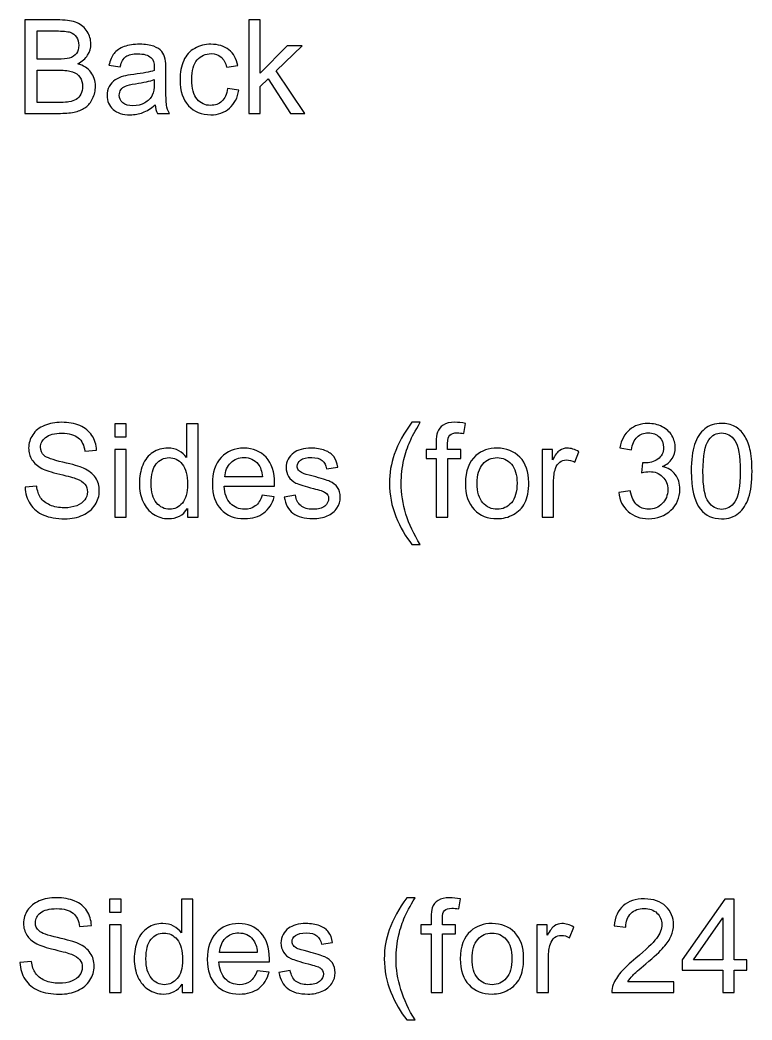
# Model space of a CAD drawing. Header units: millimetres. Extents: x 198 to 2433, y -984 to 145.
# Drawn here: x 575.8 to 718.4, y -301.2 to -106.4 of the extents above; entities that cross this region are included whole.
import ezdxf

# ---------------------------------------------------------------- set-up
doc = ezdxf.new("R2010")
doc.units = ezdxf.units.MM
doc.header["$MEASUREMENT"] = 0
doc.layers.add('Layer 1', color=7, linetype='Continuous')

msp = doc.modelspace()

# ---------------------------------------------------------------- linework, layer by layer
at = {"layer": 'Layer 1', "color": 250}
for points, knots in [([(576.7882, -124.5393), (576.7882, -124.5393), (576.7882, -106.3529), (576.7882, -106.3529), (576.7882, -106.3529), (583.6123, -106.3529), (583.6123, -106.3529), (585.0009, -106.3529), (586.1142, -106.5349), (586.9567, -106.9032), (587.7949, -107.2715), (588.451, -107.8388), (588.9252, -108.605), (589.4035, -109.367), (589.6406, -110.1671), (589.6406, -111.0053), (589.6406, -111.78), (589.4289, -112.5124), (589.0098, -113.1982), (588.5907, -113.884), (587.9557, -114.4386), (587.1048, -114.8619), (588.2055, -115.1836), (589.0522, -115.734), (589.6406, -116.5129), (590.2333, -117.2876), (590.5296, -118.2062), (590.5296, -119.2646), (590.5296, -120.1197), (590.3476, -120.9113), (589.9877, -121.6437), (589.6279, -122.3761), (589.1834, -122.9391), (588.6542, -123.337), (588.1251, -123.7307), (587.4604, -124.0313), (586.6646, -124.2345), (585.8645, -124.4377), (584.8866, -124.5393), (583.7266, -124.5393), (583.7266, -124.5393), (576.7882, -124.5393), (576.7882, -124.5393)], [0, 0, 0, 0, 0.07142857, 0.07142857, 0.07142857, 0.14285714, 0.14285714, 0.14285714, 0.21428571, 0.21428571, 0.21428571, 0.28571429, 0.28571429, 0.28571429, 0.35714286, 0.35714286, 0.35714286, 0.42857143, 0.42857143, 0.42857143, 0.5, 0.5, 0.5, 0.57142857, 0.57142857, 0.57142857, 0.64285714, 0.64285714, 0.64285714, 0.71428571, 0.71428571, 0.71428571, 0.78571429, 0.78571429, 0.78571429, 0.85714286, 0.85714286, 0.85714286, 0.92857143, 0.92857143, 0.92857143, 1, 1, 1, 1]), ([(620.3873, -124.5393), (620.3873, -124.5393), (620.3873, -106.3529), (620.3873, -106.3529), (620.3873, -106.3529), (622.6225, -106.3529), (622.6225, -106.3529), (622.6225, -106.3529), (622.6225, -116.7119), (622.6225, -116.7119), (622.6225, -116.7119), (627.9057, -111.3567), (627.9057, -111.3567), (627.9057, -111.3567), (630.7928, -111.3567), (630.7928, -111.3567), (630.7928, -111.3567), (625.7636, -116.2547), (625.7636, -116.2547), (625.7636, -116.2547), (631.3008, -124.5393), (631.3008, -124.5393), (631.3008, -124.5393), (628.5491, -124.5393), (628.5491, -124.5393), (628.5491, -124.5393), (624.1719, -117.8041), (624.1719, -117.8041), (624.1719, -117.8041), (622.6225, -119.3111), (622.6225, -119.3111), (622.6225, -119.3111), (622.6225, -124.5393), (622.6225, -124.5393), (622.6225, -124.5393), (620.3873, -124.5393), (620.3873, -124.5393)], [0, 0, 0, 0, 0.08333333, 0.08333333, 0.08333333, 0.16666667, 0.16666667, 0.16666667, 0.25, 0.25, 0.25, 0.33333333, 0.33333333, 0.33333333, 0.41666667, 0.41666667, 0.41666667, 0.5, 0.5, 0.5, 0.58333333, 0.58333333, 0.58333333, 0.66666667, 0.66666667, 0.66666667, 0.75, 0.75, 0.75, 0.83333333, 0.83333333, 0.83333333, 0.91666667, 0.91666667, 0.91666667, 1, 1, 1, 1]), ([(579.2012, -113.9983), (579.2012, -113.9983), (583.134, -113.9983), (583.134, -113.9983), (584.2008, -113.9983), (584.967, -113.9263), (585.4284, -113.7866), (586.0423, -113.6046), (586.5037, -113.2998), (586.8127, -112.8765), (587.1218, -112.4531), (587.2784, -111.924), (587.2784, -111.2847), (587.2784, -110.6794), (587.1345, -110.146), (586.8424, -109.6888), (586.5545, -109.2273), (586.1396, -108.9098), (585.602, -108.7405), (585.0644, -108.5712), (584.1415, -108.4865), (582.8376, -108.4865), (582.8376, -108.4865), (579.2012, -108.4865), (579.2012, -108.4865), (579.2012, -108.4865), (579.2012, -113.9983), (579.2012, -113.9983)], [0, 0, 0, 0, 0.11111111, 0.11111111, 0.11111111, 0.22222222, 0.22222222, 0.22222222, 0.33333333, 0.33333333, 0.33333333, 0.44444444, 0.44444444, 0.44444444, 0.55555556, 0.55555556, 0.55555556, 0.66666667, 0.66666667, 0.66666667, 0.77777778, 0.77777778, 0.77777778, 0.88888889, 0.88888889, 0.88888889, 1, 1, 1, 1]), ([(602.1628, -122.8883), (601.3331, -123.5953), (600.533, -124.0906), (599.7667, -124.3827), (599.0005, -124.6748), (598.1792, -124.8187), (597.2987, -124.8187), (595.8509, -124.8187), (594.7375, -124.4673), (593.9586, -123.7604), (593.1797, -123.0576), (592.7902, -122.1559), (592.7902, -121.0595), (592.7902, -120.416), (592.9384, -119.8276), (593.2305, -119.2942), (593.5268, -118.7608), (593.912, -118.3375), (594.3862, -118.0157), (594.8645, -117.694), (595.3979, -117.4485), (595.9948, -117.2834), (596.4351, -117.1691), (597.0997, -117.059), (597.9845, -116.9489), (599.7879, -116.7373), (601.1214, -116.479), (601.9723, -116.1827), (601.9808, -115.8779), (601.985, -115.6832), (601.985, -115.6027), (601.985, -114.6968), (601.7733, -114.0576), (601.35, -113.685), (600.7785, -113.1813), (599.9276, -112.9315), (598.8015, -112.9315), (597.7474, -112.9315), (596.9685, -113.1178), (596.469, -113.4861), (595.9652, -113.8544), (595.5969, -114.5063), (595.3556, -115.4461), (595.3556, -115.4461), (593.1712, -115.1413), (593.1712, -115.1413), (593.3702, -114.2057), (593.6961, -113.448), (594.1533, -112.8722), (594.6105, -112.2965), (595.2709, -111.8562), (596.1345, -111.543), (596.9939, -111.2339), (597.9972, -111.0773), (599.1317, -111.0773), (600.2578, -111.0773), (601.1764, -111.2085), (601.8834, -111.4752), (602.5861, -111.7419), (603.1068, -112.0721), (603.437, -112.4743), (603.7672, -112.8765), (604.0001, -113.3845), (604.1355, -113.9983), (604.2075, -114.3793), (604.2456, -115.0651), (604.2456, -116.0515), (604.2456, -116.0515), (604.2456, -119.0148), (604.2456, -119.0148), (604.2456, -121.0849), (604.2922, -122.393), (604.3853, -122.9476), (604.4742, -123.5021), (604.6605, -124.0313), (604.9314, -124.5393), (604.9314, -124.5393), (602.5946, -124.5393), (602.5946, -124.5393), (602.3702, -124.0694), (602.2263, -123.5191), (602.1628, -122.8883)], [0, 0, 0, 0, 0.03703704, 0.03703704, 0.03703704, 0.07407407, 0.07407407, 0.07407407, 0.11111111, 0.11111111, 0.11111111, 0.14814815, 0.14814815, 0.14814815, 0.18518519, 0.18518519, 0.18518519, 0.22222222, 0.22222222, 0.22222222, 0.25925926, 0.25925926, 0.25925926, 0.2962963, 0.2962963, 0.2962963, 0.33333333, 0.33333333, 0.33333333, 0.37037037, 0.37037037, 0.37037037, 0.40740741, 0.40740741, 0.40740741, 0.44444444, 0.44444444, 0.44444444, 0.48148148, 0.48148148, 0.48148148, 0.51851852, 0.51851852, 0.51851852, 0.55555556, 0.55555556, 0.55555556, 0.59259259, 0.59259259, 0.59259259, 0.62962963, 0.62962963, 0.62962963, 0.66666667, 0.66666667, 0.66666667, 0.7037037, 0.7037037, 0.7037037, 0.74074074, 0.74074074, 0.74074074, 0.77777778, 0.77777778, 0.77777778, 0.81481481, 0.81481481, 0.81481481, 0.85185185, 0.85185185, 0.85185185, 0.88888889, 0.88888889, 0.88888889, 0.92592593, 0.92592593, 0.92592593, 0.96296296, 0.96296296, 0.96296296, 1, 1, 1, 1]), ([(616.2894, -119.7133), (616.2894, -119.7133), (618.4738, -120.0181), (618.4738, -120.0181), (618.2325, -121.5209), (617.6229, -122.6936), (616.6365, -123.5445), (615.6502, -124.3954), (614.4352, -124.8187), (613.0001, -124.8187), (611.2009, -124.8187), (609.7531, -124.2303), (608.6609, -123.0534), (607.5645, -121.8765), (607.0184, -120.1917), (607.0184, -117.9988), (607.0184, -116.5764), (607.2555, -115.336), (607.7254, -114.2692), (608.1953, -113.2067), (608.9107, -112.4066), (609.8759, -111.8774), (610.8369, -111.344), (611.8825, -111.0773), (613.017, -111.0773), (614.4437, -111.0773), (615.6163, -111.4371), (616.5222, -112.161), (617.4324, -112.8849), (618.0166, -113.9136), (618.2706, -115.2429), (618.2706, -115.2429), (616.1116, -115.5731), (616.1116, -115.5731), (615.9042, -114.6883), (615.5401, -114.0237), (615.0109, -113.575), (614.486, -113.1305), (613.851, -112.9061), (613.1059, -112.9061), (611.9799, -112.9061), (611.0655, -113.3083), (610.3585, -114.1126), (609.6558, -114.9212), (609.3044, -116.1912), (609.3044, -117.9353), (609.3044, -119.7048), (609.6431, -120.9875), (610.3204, -121.7876), (611.002, -122.5877), (611.8867, -122.9899), (612.9747, -122.9899), (613.8552, -122.9899), (614.5876, -122.7232), (615.1718, -122.1856), (615.7602, -121.6522), (616.1328, -120.8267), (616.2894, -119.7133)], [0, 0, 0, 0, 0.05263158, 0.05263158, 0.05263158, 0.10526316, 0.10526316, 0.10526316, 0.15789474, 0.15789474, 0.15789474, 0.21052632, 0.21052632, 0.21052632, 0.26315789, 0.26315789, 0.26315789, 0.31578947, 0.31578947, 0.31578947, 0.36842105, 0.36842105, 0.36842105, 0.42105263, 0.42105263, 0.42105263, 0.47368421, 0.47368421, 0.47368421, 0.52631579, 0.52631579, 0.52631579, 0.57894737, 0.57894737, 0.57894737, 0.63157895, 0.63157895, 0.63157895, 0.68421053, 0.68421053, 0.68421053, 0.73684211, 0.73684211, 0.73684211, 0.78947368, 0.78947368, 0.78947368, 0.84210526, 0.84210526, 0.84210526, 0.89473684, 0.89473684, 0.89473684, 0.94736842, 0.94736842, 0.94736842, 1, 1, 1, 1]), ([(579.2012, -122.4057), (579.2012, -122.4057), (583.7309, -122.4057), (583.7309, -122.4057), (584.5098, -122.4057), (585.0559, -122.3761), (585.3734, -122.3168), (585.9237, -122.2194), (586.3894, -122.0543), (586.7619, -121.8215), (587.1345, -121.5887), (587.4393, -121.25), (587.6806, -120.8055), (587.9219, -120.361), (588.0404, -119.8488), (588.0404, -119.2688), (588.0404, -118.5872), (587.8668, -117.9988), (587.5155, -117.495), (587.1683, -116.9913), (586.6857, -116.6399), (586.0677, -116.4367), (585.4538, -116.2335), (584.5648, -116.1319), (583.4091, -116.1319), (583.4091, -116.1319), (579.2012, -116.1319), (579.2012, -116.1319), (579.2012, -116.1319), (579.2012, -122.4057), (579.2012, -122.4057)], [0, 0, 0, 0, 0.1, 0.1, 0.1, 0.2, 0.2, 0.2, 0.3, 0.3, 0.3, 0.4, 0.4, 0.4, 0.5, 0.5, 0.5, 0.6, 0.6, 0.6, 0.7, 0.7, 0.7, 0.8, 0.8, 0.8, 0.9, 0.9, 0.9, 1, 1, 1, 1]), ([(601.985, -117.9353), (601.1722, -118.2655), (599.953, -118.5449), (598.3274, -118.7735), (597.4045, -118.9047), (596.7526, -119.0529), (596.3716, -119.218), (595.9906, -119.3831), (595.6985, -119.6244), (595.4911, -119.9377), (595.2836, -120.2552), (595.1778, -120.6065), (595.1778, -120.996), (595.1778, -121.5844), (595.4022, -122.0797), (595.8551, -122.4734), (596.3081, -122.8671), (596.9685, -123.0661), (597.8363, -123.0661), (598.6957, -123.0661), (599.4619, -122.8798), (600.135, -122.5031), (600.8039, -122.1305), (601.2992, -121.6183), (601.6125, -120.9706), (601.8538, -120.4668), (601.9723, -119.726), (601.9723, -118.7481), (601.9723, -118.7481), (601.985, -117.9353), (601.985, -117.9353)], [0, 0, 0, 0, 0.1, 0.1, 0.1, 0.2, 0.2, 0.2, 0.3, 0.3, 0.3, 0.4, 0.4, 0.4, 0.5, 0.5, 0.5, 0.6, 0.6, 0.6, 0.7, 0.7, 0.7, 0.8, 0.8, 0.8, 0.9, 0.9, 0.9, 1, 1, 1, 1]), ([(576.8345, -197.3811), (576.8345, -197.3811), (579.0951, -197.1779), (579.0951, -197.1779), (579.2009, -198.0923), (579.4507, -198.8416), (579.8444, -199.43), (580.2381, -200.0142), (580.8477, -200.4884), (581.6732, -200.8524), (582.4987, -201.2123), (583.43, -201.3943), (584.463, -201.3943), (585.3816, -201.3943), (586.1902, -201.2588), (586.8929, -200.9837), (587.5956, -200.7085), (588.1163, -200.3317), (588.4592, -199.8534), (588.8021, -199.375), (588.9757, -198.8543), (588.9757, -198.2955), (588.9757, -197.7282), (588.8106, -197.2329), (588.4804, -196.8054), (588.1502, -196.382), (587.6041, -196.0264), (586.8421, -195.7343), (586.3553, -195.5481), (585.2758, -195.2517), (583.6036, -194.8496), (581.9314, -194.4474), (580.763, -194.0706), (580.0942, -193.715), (579.2263, -193.2578), (578.5829, -192.6906), (578.1595, -192.0175), (577.732, -191.3444), (577.5203, -190.5866), (577.5203, -189.7526), (577.5203, -188.8298), (577.7828, -187.9704), (578.3035, -187.1745), (578.8242, -186.3744), (579.5819, -185.7691), (580.5852, -185.3542), (581.5843, -184.9393), (582.6977, -184.7319), (583.9211, -184.7319), (585.2673, -184.7319), (586.4569, -184.9478), (587.4856, -185.3838), (588.5143, -185.8156), (589.3059, -186.4549), (589.8605, -187.3015), (590.415, -188.144), (590.7114, -189.1007), (590.7537, -190.1675), (590.7537, -190.1675), (588.4423, -190.3453), (588.4423, -190.3453), (588.3195, -189.1981), (587.9004, -188.3302), (587.185, -187.746), (586.4696, -187.1576), (585.4112, -186.8655), (584.0142, -186.8655), (582.558, -186.8655), (581.4954, -187.1322), (580.8308, -187.6656), (580.1661, -188.199), (579.8317, -188.8425), (579.8317, -189.596), (579.8317, -190.2479), (580.0688, -190.7856), (580.5387, -191.2089), (581.0043, -191.628), (582.2108, -192.064), (584.1666, -192.5043), (586.1224, -192.9488), (587.4644, -193.334), (588.1925, -193.6642), (589.2466, -194.1511), (590.0298, -194.7649), (590.5336, -195.5142), (591.0373, -196.2593), (591.2871, -197.1186), (591.2871, -198.0923), (591.2871, -199.0617), (591.0119, -199.9677), (590.4574, -200.8228), (589.9028, -201.6779), (589.1112, -202.3426), (588.074, -202.8167), (587.0368, -203.2908), (585.8727, -203.5279), (584.573, -203.5279), (582.9305, -203.5279), (581.5547, -203.2866), (580.4455, -202.8082), (579.3322, -202.3299), (578.4643, -201.6102), (577.8336, -200.645), (577.1986, -199.684), (576.8684, -198.5961), (576.8345, -197.3811)], [0, 0, 0, 0, 0.02857143, 0.02857143, 0.02857143, 0.05714286, 0.05714286, 0.05714286, 0.08571429, 0.08571429, 0.08571429, 0.11428571, 0.11428571, 0.11428571, 0.14285714, 0.14285714, 0.14285714, 0.17142857, 0.17142857, 0.17142857, 0.2, 0.2, 0.2, 0.22857143, 0.22857143, 0.22857143, 0.25714286, 0.25714286, 0.25714286, 0.28571429, 0.28571429, 0.28571429, 0.31428571, 0.31428571, 0.31428571, 0.34285714, 0.34285714, 0.34285714, 0.37142857, 0.37142857, 0.37142857, 0.4, 0.4, 0.4, 0.42857143, 0.42857143, 0.42857143, 0.45714286, 0.45714286, 0.45714286, 0.48571429, 0.48571429, 0.48571429, 0.51428571, 0.51428571, 0.51428571, 0.54285714, 0.54285714, 0.54285714, 0.57142857, 0.57142857, 0.57142857, 0.6, 0.6, 0.6, 0.62857143, 0.62857143, 0.62857143, 0.65714286, 0.65714286, 0.65714286, 0.68571429, 0.68571429, 0.68571429, 0.71428571, 0.71428571, 0.71428571, 0.74285714, 0.74285714, 0.74285714, 0.77142857, 0.77142857, 0.77142857, 0.8, 0.8, 0.8, 0.82857143, 0.82857143, 0.82857143, 0.85714286, 0.85714286, 0.85714286, 0.88571429, 0.88571429, 0.88571429, 0.91428571, 0.91428571, 0.91428571, 0.94285714, 0.94285714, 0.94285714, 0.97142857, 0.97142857, 0.97142857, 1, 1, 1, 1]), ([(594.2843, -187.5767), (594.2843, -187.5767), (594.2843, -185.0367), (594.2843, -185.0367), (594.2843, -185.0367), (596.5195, -185.0367), (596.5195, -185.0367), (596.5195, -185.0367), (596.5195, -187.5767), (596.5195, -187.5767), (596.5195, -187.5767), (594.2843, -187.5767), (594.2843, -187.5767)], [0, 0, 0, 0, 0.25, 0.25, 0.25, 0.5, 0.5, 0.5, 0.75, 0.75, 0.75, 1, 1, 1, 1]), ([(608.4363, -203.2231), (608.4363, -203.2231), (608.4363, -201.5509), (608.4363, -201.5509), (607.6023, -202.8506), (606.3747, -203.5025), (604.7533, -203.5025), (603.7034, -203.5025), (602.7382, -203.2146), (601.8619, -202.6347), (600.9814, -202.0589), (600.2998, -201.2504), (599.813, -200.2174), (599.3304, -199.1803), (599.0891, -197.9907), (599.0891, -196.6445), (599.0891, -195.3322), (599.3092, -194.1426), (599.7453, -193.0716), (600.1855, -192.0048), (600.8417, -191.1835), (601.718, -190.6162), (602.5901, -190.0447), (603.5722, -189.7611), (604.6517, -189.7611), (605.4476, -189.7611), (606.1545, -189.9304), (606.7726, -190.2649), (607.3907, -190.5993), (607.8944, -191.0396), (608.2839, -191.5772), (608.2839, -191.5772), (608.2839, -185.0367), (608.2839, -185.0367), (608.2839, -185.0367), (610.5191, -185.0367), (610.5191, -185.0367), (610.5191, -185.0367), (610.5191, -203.2231), (610.5191, -203.2231), (610.5191, -203.2231), (608.4363, -203.2231), (608.4363, -203.2231)], [0, 0, 0, 0, 0.07142857, 0.07142857, 0.07142857, 0.14285714, 0.14285714, 0.14285714, 0.21428571, 0.21428571, 0.21428571, 0.28571429, 0.28571429, 0.28571429, 0.35714286, 0.35714286, 0.35714286, 0.42857143, 0.42857143, 0.42857143, 0.5, 0.5, 0.5, 0.57142857, 0.57142857, 0.57142857, 0.64285714, 0.64285714, 0.64285714, 0.71428571, 0.71428571, 0.71428571, 0.78571429, 0.78571429, 0.78571429, 0.85714286, 0.85714286, 0.85714286, 0.92857143, 0.92857143, 0.92857143, 1, 1, 1, 1]), ([(652.2047, -208.5571), (650.977, -207.0035), (649.9356, -205.1874), (649.0847, -203.1046), (648.2338, -201.0218), (647.8105, -198.8628), (647.8105, -196.6318), (647.8105, -194.6633), (648.128, -192.7795), (648.763, -190.9803), (649.5081, -188.889), (650.6553, -186.8062), (652.2047, -184.7319), (652.2047, -184.7319), (653.8049, -184.7319), (653.8049, -184.7319), (652.8058, -186.4506), (652.1412, -187.6783), (651.8195, -188.4149), (651.3157, -189.5537), (650.9178, -190.7432), (650.6299, -191.9836), (650.2743, -193.5288), (650.0965, -195.0824), (650.0965, -196.6445), (650.0965, -200.6196), (651.3326, -204.5905), (653.8049, -208.5571), (653.8049, -208.5571), (652.2047, -208.5571), (652.2047, -208.5571)], [0, 0, 0, 0, 0.1, 0.1, 0.1, 0.2, 0.2, 0.2, 0.3, 0.3, 0.3, 0.4, 0.4, 0.4, 0.5, 0.5, 0.5, 0.6, 0.6, 0.6, 0.7, 0.7, 0.7, 0.8, 0.8, 0.8, 0.9, 0.9, 0.9, 1, 1, 1, 1]), ([(656.9291, -203.2231), (656.9291, -203.2231), (656.9291, -191.7677), (656.9291, -191.7677), (656.9291, -191.7677), (654.9479, -191.7677), (654.9479, -191.7677), (654.9479, -191.7677), (654.9479, -190.0405), (654.9479, -190.0405), (654.9479, -190.0405), (656.9291, -190.0405), (656.9291, -190.0405), (656.9291, -190.0405), (656.9291, -188.6435), (656.9291, -188.6435), (656.9291, -187.7587), (657.0053, -187.1026), (657.1619, -186.675), (657.3778, -186.0993), (657.7504, -185.6294), (658.2922, -185.2695), (658.8299, -184.9097), (659.5876, -184.7319), (660.5613, -184.7319), (661.1921, -184.7319), (661.8863, -184.8081), (662.6483, -184.9563), (662.6483, -184.9563), (662.3139, -186.9121), (662.3139, -186.9121), (661.8482, -186.8316), (661.4122, -186.7893), (660.9973, -186.7893), (660.32, -186.7893), (659.8416, -186.9332), (659.558, -187.2211), (659.2786, -187.509), (659.1389, -188.0466), (659.1389, -188.834), (659.1389, -188.834), (659.1389, -190.0405), (659.1389, -190.0405), (659.1389, -190.0405), (661.7043, -190.0405), (661.7043, -190.0405), (661.7043, -190.0405), (661.7043, -191.7677), (661.7043, -191.7677), (661.7043, -191.7677), (659.1643, -191.7677), (659.1643, -191.7677), (659.1643, -191.7677), (659.1643, -203.2231), (659.1643, -203.2231), (659.1643, -203.2231), (656.9291, -203.2231), (656.9291, -203.2231)], [0, 0, 0, 0, 0.05263158, 0.05263158, 0.05263158, 0.10526316, 0.10526316, 0.10526316, 0.15789474, 0.15789474, 0.15789474, 0.21052632, 0.21052632, 0.21052632, 0.26315789, 0.26315789, 0.26315789, 0.31578947, 0.31578947, 0.31578947, 0.36842105, 0.36842105, 0.36842105, 0.42105263, 0.42105263, 0.42105263, 0.47368421, 0.47368421, 0.47368421, 0.52631579, 0.52631579, 0.52631579, 0.57894737, 0.57894737, 0.57894737, 0.63157895, 0.63157895, 0.63157895, 0.68421053, 0.68421053, 0.68421053, 0.73684211, 0.73684211, 0.73684211, 0.78947368, 0.78947368, 0.78947368, 0.84210526, 0.84210526, 0.84210526, 0.89473684, 0.89473684, 0.89473684, 0.94736842, 0.94736842, 0.94736842, 1, 1, 1, 1]), ([(692.4849, -198.3971), (692.4849, -198.3971), (694.7201, -198.0923), (694.7201, -198.0923), (694.9783, -199.3623), (695.4101, -200.2767), (696.024, -200.8355), (696.6378, -201.3943), (697.3913, -201.6737), (698.2846, -201.6737), (699.3429, -201.6737), (700.2361, -201.3096), (700.9558, -200.5815), (701.6755, -199.8534), (702.0353, -198.9517), (702.0353, -197.8764), (702.0353, -196.8519), (701.7009, -196.0053), (701.0278, -195.3364), (700.3589, -194.6718), (699.508, -194.3373), (698.4708, -194.3373), (698.0475, -194.3373), (697.5226, -194.422), (696.8918, -194.5871), (696.8918, -194.5871), (697.1416, -192.6313), (697.1416, -192.6313), (697.2897, -192.6482), (697.4125, -192.6567), (697.5014, -192.6567), (698.4581, -192.6567), (699.3133, -192.4069), (700.0795, -191.9116), (700.8415, -191.4163), (701.2225, -190.6543), (701.2225, -189.6256), (701.2225, -188.8086), (700.9431, -188.1313), (700.3885, -187.5936), (699.834, -187.056), (699.1185, -186.7893), (698.2422, -186.7893), (697.3702, -186.7893), (696.6463, -187.0645), (696.0663, -187.6148), (695.4863, -188.1651), (695.1138, -188.9906), (694.9487, -190.0913), (694.9487, -190.0913), (692.7135, -189.6849), (692.7135, -189.6849), (692.9887, -188.1863), (693.6067, -187.0221), (694.5762, -186.1966), (695.5414, -185.3711), (696.7479, -184.9605), (698.1872, -184.9605), (699.1778, -184.9605), (700.0922, -185.1722), (700.9262, -185.5997), (701.7644, -186.0231), (702.4036, -186.603), (702.8439, -187.3354), (703.2884, -188.072), (703.5085, -188.8509), (703.5085, -189.6764), (703.5085, -190.4596), (703.2968, -191.1708), (702.8777, -191.8143), (702.4544, -192.4577), (701.8279, -192.97), (701.0024, -193.351), (702.0776, -193.5965), (702.9116, -194.113), (703.5085, -194.8961), (704.1012, -195.6751), (704.3975, -196.6572), (704.3975, -197.8298), (704.3975, -199.4173), (703.8175, -200.7678), (702.6618, -201.8727), (701.5019, -202.9776), (700.0372, -203.5279), (698.2676, -203.5279), (696.6717, -203.5279), (695.3466, -203.0495), (694.2925, -202.097), (693.2342, -201.1445), (692.6331, -199.9126), (692.4849, -198.3971)], [0, 0, 0, 0, 0.03333333, 0.03333333, 0.03333333, 0.06666667, 0.06666667, 0.06666667, 0.1, 0.1, 0.1, 0.13333333, 0.13333333, 0.13333333, 0.16666667, 0.16666667, 0.16666667, 0.2, 0.2, 0.2, 0.23333333, 0.23333333, 0.23333333, 0.26666667, 0.26666667, 0.26666667, 0.3, 0.3, 0.3, 0.33333333, 0.33333333, 0.33333333, 0.36666667, 0.36666667, 0.36666667, 0.4, 0.4, 0.4, 0.43333333, 0.43333333, 0.43333333, 0.46666667, 0.46666667, 0.46666667, 0.5, 0.5, 0.5, 0.53333333, 0.53333333, 0.53333333, 0.56666667, 0.56666667, 0.56666667, 0.6, 0.6, 0.6, 0.63333333, 0.63333333, 0.63333333, 0.66666667, 0.66666667, 0.66666667, 0.7, 0.7, 0.7, 0.73333333, 0.73333333, 0.73333333, 0.76666667, 0.76666667, 0.76666667, 0.8, 0.8, 0.8, 0.83333333, 0.83333333, 0.83333333, 0.86666667, 0.86666667, 0.86666667, 0.9, 0.9, 0.9, 0.93333333, 0.93333333, 0.93333333, 0.96666667, 0.96666667, 0.96666667, 1, 1, 1, 1]), ([(706.6115, -194.2484), (706.6115, -192.1021), (706.8316, -190.3665), (707.2719, -189.0541), (707.7164, -187.7376), (708.3726, -186.7258), (709.2446, -186.0188), (710.1125, -185.3119), (711.2089, -184.9605), (712.5297, -184.9605), (713.5034, -184.9605), (714.3585, -185.1552), (715.0993, -185.5489), (715.8359, -185.9426), (716.4455, -186.5099), (716.9197, -187.2507), (717.3938, -187.9873), (717.7663, -188.889), (718.0373, -189.9516), (718.3124, -191.0142), (718.4479, -192.4493), (718.4479, -194.2484), (718.4479, -196.382), (718.2278, -198.1092), (717.7917, -199.4216), (717.3557, -200.7381), (716.6995, -201.7499), (715.8275, -202.4611), (714.9596, -203.1723), (713.859, -203.5279), (712.5297, -203.5279), (710.7813, -203.5279), (709.4055, -202.9056), (708.4064, -201.6568), (707.2084, -200.1328), (706.6115, -197.6647), (706.6115, -194.2484)], [0, 0, 0, 0, 0.08333333, 0.08333333, 0.08333333, 0.16666667, 0.16666667, 0.16666667, 0.25, 0.25, 0.25, 0.33333333, 0.33333333, 0.33333333, 0.41666667, 0.41666667, 0.41666667, 0.5, 0.5, 0.5, 0.58333333, 0.58333333, 0.58333333, 0.66666667, 0.66666667, 0.66666667, 0.75, 0.75, 0.75, 0.83333333, 0.83333333, 0.83333333, 0.91666667, 0.91666667, 0.91666667, 1, 1, 1, 1]), ([(708.8975, -194.2569), (708.8975, -197.2499), (709.2446, -199.2395), (709.9431, -200.2217), (710.6416, -201.208), (711.5052, -201.6991), (712.5297, -201.6991), (713.5542, -201.6991), (714.4178, -201.2038), (715.1163, -200.2174), (715.8148, -199.2268), (716.1619, -197.2414), (716.1619, -194.2569), (716.1619, -191.2639), (715.8148, -189.2743), (715.1163, -188.2921), (714.422, -187.3058), (713.5499, -186.8147), (712.5043, -186.8147), (711.4798, -186.8147), (710.6586, -187.2507), (710.0447, -188.1186), (709.2785, -189.2235), (708.8975, -191.2724), (708.8975, -194.2569)], [0, 0, 0, 0, 0.125, 0.125, 0.125, 0.25, 0.25, 0.25, 0.375, 0.375, 0.375, 0.5, 0.5, 0.5, 0.625, 0.625, 0.625, 0.75, 0.75, 0.75, 0.875, 0.875, 0.875, 1, 1, 1, 1]), ([(594.2843, -203.2231), (594.2843, -203.2231), (594.2843, -190.0405), (594.2843, -190.0405), (594.2843, -190.0405), (596.5195, -190.0405), (596.5195, -190.0405), (596.5195, -190.0405), (596.5195, -203.2231), (596.5195, -203.2231), (596.5195, -203.2231), (594.2843, -203.2231), (594.2843, -203.2231)], [0, 0, 0, 0, 0.25, 0.25, 0.25, 0.5, 0.5, 0.5, 0.75, 0.75, 0.75, 1, 1, 1, 1]), ([(623.0455, -198.9559), (623.0455, -198.9559), (625.3569, -199.2607), (625.3569, -199.2607), (624.9971, -200.6027), (624.324, -201.6483), (623.3418, -202.3891), (622.3597, -203.13), (621.1066, -203.5025), (619.5784, -203.5025), (617.6565, -203.5025), (616.1325, -202.9098), (615.0064, -201.7245), (613.8803, -200.5434), (613.3173, -198.8797), (613.3173, -196.7419), (613.3173, -194.5321), (613.8846, -192.8133), (615.0233, -191.5941), (616.1621, -190.3707), (617.6395, -189.7611), (619.4556, -189.7611), (621.2125, -189.7611), (622.6476, -190.358), (623.7609, -191.556), (624.8743, -192.7541), (625.4331, -194.4389), (625.4331, -196.6106), (625.4331, -196.7419), (625.4289, -196.9408), (625.4204, -197.2033), (625.4204, -197.2033), (615.6033, -197.2033), (615.6033, -197.2033), (615.688, -198.6469), (616.0944, -199.756), (616.831, -200.5222), (617.5633, -201.2885), (618.482, -201.6737), (619.5784, -201.6737), (620.3954, -201.6737), (621.0939, -201.4578), (621.6697, -201.026), (622.2496, -200.5942), (622.7068, -199.9042), (623.0455, -198.9559)], [0, 0, 0, 0, 0.06666667, 0.06666667, 0.06666667, 0.13333333, 0.13333333, 0.13333333, 0.2, 0.2, 0.2, 0.26666667, 0.26666667, 0.26666667, 0.33333333, 0.33333333, 0.33333333, 0.4, 0.4, 0.4, 0.46666667, 0.46666667, 0.46666667, 0.53333333, 0.53333333, 0.53333333, 0.6, 0.6, 0.6, 0.66666667, 0.66666667, 0.66666667, 0.73333333, 0.73333333, 0.73333333, 0.8, 0.8, 0.8, 0.86666667, 0.86666667, 0.86666667, 0.93333333, 0.93333333, 0.93333333, 1, 1, 1, 1]), ([(627.2915, -199.2861), (627.2915, -199.2861), (629.5013, -198.9305), (629.5013, -198.9305), (629.6241, -199.8153), (629.9712, -200.4926), (630.5385, -200.9667), (631.1057, -201.4366), (631.9016, -201.6737), (632.9176, -201.6737), (633.9463, -201.6737), (634.7083, -201.4663), (635.2078, -201.0472), (635.7031, -200.6323), (635.9529, -200.1412), (635.9529, -199.5782), (635.9529, -199.0744), (635.7285, -198.6765), (635.284, -198.3886), (634.9708, -198.1897), (634.2088, -197.9399), (632.998, -197.6309), (631.364, -197.2202), (630.2337, -196.8646), (629.5987, -196.5641), (628.9679, -196.2593), (628.4895, -195.8444), (628.1636, -195.311), (627.8376, -194.7818), (627.6725, -194.1934), (627.6725, -193.5499), (627.6725, -192.9615), (627.808, -192.4196), (628.0747, -191.9201), (628.3456, -191.4206), (628.7097, -191.0057), (629.1711, -190.6755), (629.5182, -190.4215), (629.9924, -190.2056), (630.5893, -190.0278), (631.1904, -189.85), (631.8296, -189.7611), (632.5154, -189.7611), (633.5484, -189.7611), (634.4543, -189.9093), (635.2332, -190.2098), (636.0164, -190.5062), (636.5921, -190.9126), (636.9647, -191.4206), (637.333, -191.9328), (637.5912, -192.6144), (637.7309, -193.4695), (637.7309, -193.4695), (635.5465, -193.7743), (635.5465, -193.7743), (635.4491, -193.0885), (635.1613, -192.5509), (634.6871, -192.1656), (634.213, -191.7804), (633.5441, -191.5899), (632.6763, -191.5899), (631.6561, -191.5899), (630.9237, -191.7592), (630.4877, -192.0979), (630.0516, -192.4366), (629.8315, -192.8345), (629.8315, -193.2875), (629.8315, -193.5753), (629.9204, -193.8378), (630.1024, -194.0706), (630.2845, -194.3077), (630.5681, -194.5067), (630.9576, -194.6633), (631.1819, -194.748), (631.8339, -194.9385), (632.9261, -195.2348), (634.5009, -195.6539), (635.6015, -196.001), (636.2281, -196.2677), (636.8546, -196.5344), (637.3457, -196.9281), (637.7013, -197.4361), (638.0611, -197.9484), (638.2389, -198.5834), (638.2389, -199.3454), (638.2389, -200.0862), (638.023, -200.7847), (637.587, -201.4409), (637.1509, -202.097), (636.5244, -202.605), (635.7074, -202.9649), (634.8861, -203.3247), (633.959, -203.5025), (632.9261, -203.5025), (631.2158, -203.5025), (629.9077, -203.1469), (629.0102, -202.4399), (628.1128, -201.7287), (627.5413, -200.6789), (627.2915, -199.2861)], [0, 0, 0, 0, 0.03030303, 0.03030303, 0.03030303, 0.06060606, 0.06060606, 0.06060606, 0.09090909, 0.09090909, 0.09090909, 0.12121212, 0.12121212, 0.12121212, 0.15151515, 0.15151515, 0.15151515, 0.18181818, 0.18181818, 0.18181818, 0.21212121, 0.21212121, 0.21212121, 0.24242424, 0.24242424, 0.24242424, 0.27272727, 0.27272727, 0.27272727, 0.3030303, 0.3030303, 0.3030303, 0.33333333, 0.33333333, 0.33333333, 0.36363636, 0.36363636, 0.36363636, 0.39393939, 0.39393939, 0.39393939, 0.42424242, 0.42424242, 0.42424242, 0.45454545, 0.45454545, 0.45454545, 0.48484848, 0.48484848, 0.48484848, 0.51515152, 0.51515152, 0.51515152, 0.54545455, 0.54545455, 0.54545455, 0.57575758, 0.57575758, 0.57575758, 0.60606061, 0.60606061, 0.60606061, 0.63636364, 0.63636364, 0.63636364, 0.66666667, 0.66666667, 0.66666667, 0.6969697, 0.6969697, 0.6969697, 0.72727273, 0.72727273, 0.72727273, 0.75757576, 0.75757576, 0.75757576, 0.78787879, 0.78787879, 0.78787879, 0.81818182, 0.81818182, 0.81818182, 0.84848485, 0.84848485, 0.84848485, 0.87878788, 0.87878788, 0.87878788, 0.90909091, 0.90909091, 0.90909091, 0.93939394, 0.93939394, 0.93939394, 0.96969697, 0.96969697, 0.96969697, 1, 1, 1, 1]), ([(662.6145, -196.6318), (662.6145, -194.1976), (663.2918, -192.3942), (664.6507, -191.2216), (665.781, -190.2479), (667.1653, -189.7611), (668.7952, -189.7611), (670.6028, -189.7611), (672.0845, -190.3538), (673.2359, -191.5391), (674.3832, -192.7202), (674.9589, -194.3585), (674.9589, -196.4455), (674.9589, -198.1389), (674.7049, -199.4681), (674.1969, -200.4376), (673.6889, -201.407), (672.9481, -202.1605), (671.9744, -202.6982), (671.005, -203.2358), (669.9424, -203.5025), (668.7952, -203.5025), (666.9494, -203.5025), (665.4593, -202.9141), (664.3205, -201.733), (663.1818, -200.5519), (662.6145, -198.8501), (662.6145, -196.6318)], [0, 0, 0, 0, 0.11111111, 0.11111111, 0.11111111, 0.22222222, 0.22222222, 0.22222222, 0.33333333, 0.33333333, 0.33333333, 0.44444444, 0.44444444, 0.44444444, 0.55555556, 0.55555556, 0.55555556, 0.66666667, 0.66666667, 0.66666667, 0.77777778, 0.77777778, 0.77777778, 0.88888889, 0.88888889, 0.88888889, 1, 1, 1, 1]), ([(677.5539, -203.2231), (677.5539, -203.2231), (677.5539, -190.0405), (677.5539, -190.0405), (677.5539, -190.0405), (679.5605, -190.0405), (679.5605, -190.0405), (679.5605, -190.0405), (679.5605, -192.0598), (679.5605, -192.0598), (680.0727, -191.1242), (680.5469, -190.5062), (680.9829, -190.2098), (681.4189, -189.9093), (681.8973, -189.7611), (682.418, -189.7611), (683.1715, -189.7611), (683.9378, -189.9982), (684.7167, -190.4681), (684.7167, -190.4681), (683.9208, -192.5297), (683.9208, -192.5297), (683.379, -192.2249), (682.8371, -192.0725), (682.2952, -192.0725), (681.8084, -192.0725), (681.3724, -192.2207), (680.9871, -192.5128), (680.6019, -192.8049), (680.3267, -193.2113), (680.1616, -193.732), (679.9119, -194.5236), (679.7891, -195.3914), (679.7891, -196.3355), (679.7891, -196.3355), (679.7891, -203.2231), (679.7891, -203.2231), (679.7891, -203.2231), (677.5539, -203.2231), (677.5539, -203.2231)], [0, 0, 0, 0, 0.07692308, 0.07692308, 0.07692308, 0.15384615, 0.15384615, 0.15384615, 0.23076923, 0.23076923, 0.23076923, 0.30769231, 0.30769231, 0.30769231, 0.38461538, 0.38461538, 0.38461538, 0.46153846, 0.46153846, 0.46153846, 0.53846154, 0.53846154, 0.53846154, 0.61538462, 0.61538462, 0.61538462, 0.69230769, 0.69230769, 0.69230769, 0.76923077, 0.76923077, 0.76923077, 0.84615385, 0.84615385, 0.84615385, 0.92307692, 0.92307692, 0.92307692, 1, 1, 1, 1]), ([(601.3751, -196.6487), (601.3751, -198.3336), (601.7307, -199.5909), (602.4461, -200.4249), (603.1573, -201.2588), (603.9998, -201.6737), (604.9692, -201.6737), (605.9471, -201.6737), (606.7768, -201.2758), (607.4626, -200.4799), (608.1442, -199.684), (608.4871, -198.4691), (608.4871, -196.835), (608.4871, -195.0401), (608.14, -193.7193), (607.4415, -192.8768), (606.7472, -192.0344), (605.8878, -191.6153), (604.8676, -191.6153), (603.8728, -191.6153), (603.043, -192.0175), (602.3742, -192.826), (601.7095, -193.6346), (601.3751, -194.9088), (601.3751, -196.6487)], [0, 0, 0, 0, 0.125, 0.125, 0.125, 0.25, 0.25, 0.25, 0.375, 0.375, 0.375, 0.5, 0.5, 0.5, 0.625, 0.625, 0.625, 0.75, 0.75, 0.75, 0.875, 0.875, 0.875, 1, 1, 1, 1]), ([(615.7303, -195.3745), (615.7303, -195.3745), (623.0709, -195.3745), (623.0709, -195.3745), (622.9735, -194.2654), (622.6899, -193.4356), (622.2285, -192.8811), (621.5215, -192.0217), (620.5986, -191.5899), (619.4683, -191.5899), (618.4439, -191.5899), (617.5845, -191.9328), (616.886, -192.6186), (616.1917, -193.3044), (615.8065, -194.223), (615.7303, -195.3745)], [0, 0, 0, 0, 0.2, 0.2, 0.2, 0.4, 0.4, 0.4, 0.6, 0.6, 0.6, 0.8, 0.8, 0.8, 1, 1, 1, 1]), ([(664.9005, -196.636), (664.9005, -198.3209), (665.2688, -199.5824), (666.0054, -200.4164), (666.7462, -201.2546), (667.6733, -201.6737), (668.7952, -201.6737), (669.9043, -201.6737), (670.8272, -201.2546), (671.568, -200.4122), (672.3046, -199.5697), (672.6729, -198.287), (672.6729, -196.5641), (672.6729, -194.9385), (672.3004, -193.7066), (671.5595, -192.8726), (670.8187, -192.0344), (669.8958, -191.6153), (668.7952, -191.6153), (667.6733, -191.6153), (666.7462, -192.0302), (666.0054, -192.8641), (665.2688, -193.6981), (664.9005, -194.9554), (664.9005, -196.636)], [0, 0, 0, 0, 0.125, 0.125, 0.125, 0.25, 0.25, 0.25, 0.375, 0.375, 0.375, 0.5, 0.5, 0.5, 0.625, 0.625, 0.625, 0.75, 0.75, 0.75, 0.875, 0.875, 0.875, 1, 1, 1, 1]), ([(575.8328, -290.004), (575.8328, -290.004), (578.0934, -289.8008), (578.0934, -289.8008), (578.1992, -290.7152), (578.449, -291.4645), (578.8427, -292.0529), (579.2364, -292.6371), (579.846, -293.1113), (580.6715, -293.4753), (581.497, -293.8352), (582.4283, -294.0172), (583.4613, -294.0172), (584.3799, -294.0172), (585.1885, -293.8817), (585.8912, -293.6066), (586.5939, -293.3314), (587.1146, -292.9546), (587.4575, -292.4763), (587.8004, -291.9979), (587.974, -291.4772), (587.974, -290.9184), (587.974, -290.3511), (587.8089, -289.8558), (587.4787, -289.4283), (587.1485, -289.0049), (586.6024, -288.6493), (585.8404, -288.3572), (585.3536, -288.171), (584.2741, -287.8746), (582.6019, -287.4725), (580.9297, -287.0703), (579.7613, -286.6935), (579.0925, -286.3379), (578.2246, -285.8807), (577.5812, -285.3135), (577.1578, -284.6404), (576.7303, -283.9673), (576.5186, -283.2095), (576.5186, -282.3755), (576.5186, -281.4527), (576.7811, -280.5933), (577.3018, -279.7974), (577.8225, -278.9973), (578.5802, -278.392), (579.5835, -277.9771), (580.5826, -277.5622), (581.696, -277.3548), (582.9194, -277.3548), (584.2656, -277.3548), (585.4552, -277.5707), (586.4839, -278.0067), (587.5126, -278.4385), (588.3042, -279.0778), (588.8588, -279.9244), (589.4133, -280.7669), (589.7097, -281.7236), (589.752, -282.7904), (589.752, -282.7904), (587.4406, -282.9682), (587.4406, -282.9682), (587.3178, -281.821), (586.8987, -280.9531), (586.1833, -280.3689), (585.4679, -279.7805), (584.4095, -279.4884), (583.0125, -279.4884), (581.5563, -279.4884), (580.4937, -279.7551), (579.8291, -280.2885), (579.1644, -280.8219), (578.83, -281.4654), (578.83, -282.2189), (578.83, -282.8708), (579.0671, -283.4085), (579.537, -283.8318), (580.0026, -284.2509), (581.2091, -284.6869), (583.1649, -285.1272), (585.1207, -285.5717), (586.4627, -285.9569), (587.1908, -286.2871), (588.2449, -286.774), (589.0281, -287.3878), (589.5319, -288.1371), (590.0356, -288.8822), (590.2854, -289.7415), (590.2854, -290.7152), (590.2854, -291.6846), (590.0102, -292.5906), (589.4557, -293.4457), (588.9011, -294.3008), (588.1095, -294.9655), (587.0723, -295.4396), (586.0351, -295.9137), (584.871, -296.1508), (583.5713, -296.1508), (581.9288, -296.1508), (580.553, -295.9095), (579.4438, -295.4311), (578.3305, -294.9528), (577.4626, -294.2331), (576.8319, -293.2679), (576.1969, -292.3069), (575.8667, -291.219), (575.8328, -290.004)], [0, 0, 0, 0, 0.02857143, 0.02857143, 0.02857143, 0.05714286, 0.05714286, 0.05714286, 0.08571429, 0.08571429, 0.08571429, 0.11428571, 0.11428571, 0.11428571, 0.14285714, 0.14285714, 0.14285714, 0.17142857, 0.17142857, 0.17142857, 0.2, 0.2, 0.2, 0.22857143, 0.22857143, 0.22857143, 0.25714286, 0.25714286, 0.25714286, 0.28571429, 0.28571429, 0.28571429, 0.31428571, 0.31428571, 0.31428571, 0.34285714, 0.34285714, 0.34285714, 0.37142857, 0.37142857, 0.37142857, 0.4, 0.4, 0.4, 0.42857143, 0.42857143, 0.42857143, 0.45714286, 0.45714286, 0.45714286, 0.48571429, 0.48571429, 0.48571429, 0.51428571, 0.51428571, 0.51428571, 0.54285714, 0.54285714, 0.54285714, 0.57142857, 0.57142857, 0.57142857, 0.6, 0.6, 0.6, 0.62857143, 0.62857143, 0.62857143, 0.65714286, 0.65714286, 0.65714286, 0.68571429, 0.68571429, 0.68571429, 0.71428571, 0.71428571, 0.71428571, 0.74285714, 0.74285714, 0.74285714, 0.77142857, 0.77142857, 0.77142857, 0.8, 0.8, 0.8, 0.82857143, 0.82857143, 0.82857143, 0.85714286, 0.85714286, 0.85714286, 0.88571429, 0.88571429, 0.88571429, 0.91428571, 0.91428571, 0.91428571, 0.94285714, 0.94285714, 0.94285714, 0.97142857, 0.97142857, 0.97142857, 1, 1, 1, 1]), ([(593.2826, -280.1996), (593.2826, -280.1996), (593.2826, -277.6596), (593.2826, -277.6596), (593.2826, -277.6596), (595.5178, -277.6596), (595.5178, -277.6596), (595.5178, -277.6596), (595.5178, -280.1996), (595.5178, -280.1996), (595.5178, -280.1996), (593.2826, -280.1996), (593.2826, -280.1996)], [0, 0, 0, 0, 0.25, 0.25, 0.25, 0.5, 0.5, 0.5, 0.75, 0.75, 0.75, 1, 1, 1, 1]), ([(607.4346, -295.846), (607.4346, -295.846), (607.4346, -294.1738), (607.4346, -294.1738), (606.6006, -295.4735), (605.373, -296.1254), (603.7516, -296.1254), (602.7017, -296.1254), (601.7365, -295.8375), (600.8602, -295.2576), (599.9797, -294.6818), (599.2981, -293.8733), (598.8113, -292.8403), (598.3287, -291.8032), (598.0874, -290.6136), (598.0874, -289.2674), (598.0874, -287.9551), (598.3075, -286.7655), (598.7436, -285.6945), (599.1838, -284.6277), (599.84, -283.8064), (600.7163, -283.2391), (601.5884, -282.6676), (602.5705, -282.384), (603.65, -282.384), (604.4459, -282.384), (605.1528, -282.5533), (605.7709, -282.8878), (606.389, -283.2222), (606.8927, -283.6625), (607.2822, -284.2001), (607.2822, -284.2001), (607.2822, -277.6596), (607.2822, -277.6596), (607.2822, -277.6596), (609.5174, -277.6596), (609.5174, -277.6596), (609.5174, -277.6596), (609.5174, -295.846), (609.5174, -295.846), (609.5174, -295.846), (607.4346, -295.846), (607.4346, -295.846)], [0, 0, 0, 0, 0.07142857, 0.07142857, 0.07142857, 0.14285714, 0.14285714, 0.14285714, 0.21428571, 0.21428571, 0.21428571, 0.28571429, 0.28571429, 0.28571429, 0.35714286, 0.35714286, 0.35714286, 0.42857143, 0.42857143, 0.42857143, 0.5, 0.5, 0.5, 0.57142857, 0.57142857, 0.57142857, 0.64285714, 0.64285714, 0.64285714, 0.71428571, 0.71428571, 0.71428571, 0.78571429, 0.78571429, 0.78571429, 0.85714286, 0.85714286, 0.85714286, 0.92857143, 0.92857143, 0.92857143, 1, 1, 1, 1]), ([(651.203, -301.18), (649.9753, -299.6264), (648.9339, -297.8103), (648.083, -295.7275), (647.2321, -293.6447), (646.8088, -291.4857), (646.8088, -289.2547), (646.8088, -287.2862), (647.1263, -285.4024), (647.7613, -283.6032), (648.5064, -281.5119), (649.6536, -279.4291), (651.203, -277.3548), (651.203, -277.3548), (652.8032, -277.3548), (652.8032, -277.3548), (651.8041, -279.0735), (651.1395, -280.3012), (650.8178, -281.0378), (650.314, -282.1766), (649.9161, -283.3661), (649.6282, -284.6065), (649.2726, -286.1517), (649.0948, -287.7053), (649.0948, -289.2674), (649.0948, -293.2425), (650.3309, -297.2134), (652.8032, -301.18), (652.8032, -301.18), (651.203, -301.18), (651.203, -301.18)], [0, 0, 0, 0, 0.1, 0.1, 0.1, 0.2, 0.2, 0.2, 0.3, 0.3, 0.3, 0.4, 0.4, 0.4, 0.5, 0.5, 0.5, 0.6, 0.6, 0.6, 0.7, 0.7, 0.7, 0.8, 0.8, 0.8, 0.9, 0.9, 0.9, 1, 1, 1, 1]), ([(655.9274, -295.846), (655.9274, -295.846), (655.9274, -284.3906), (655.9274, -284.3906), (655.9274, -284.3906), (653.9462, -284.3906), (653.9462, -284.3906), (653.9462, -284.3906), (653.9462, -282.6634), (653.9462, -282.6634), (653.9462, -282.6634), (655.9274, -282.6634), (655.9274, -282.6634), (655.9274, -282.6634), (655.9274, -281.2664), (655.9274, -281.2664), (655.9274, -280.3816), (656.0036, -279.7255), (656.1602, -279.2979), (656.3761, -278.7222), (656.7487, -278.2523), (657.2905, -277.8924), (657.8282, -277.5326), (658.5859, -277.3548), (659.5596, -277.3548), (660.1904, -277.3548), (660.8846, -277.431), (661.6466, -277.5792), (661.6466, -277.5792), (661.3122, -279.535), (661.3122, -279.535), (660.8465, -279.4545), (660.4105, -279.4122), (659.9956, -279.4122), (659.3183, -279.4122), (658.8399, -279.5561), (658.5563, -279.844), (658.2769, -280.1319), (658.1372, -280.6695), (658.1372, -281.4569), (658.1372, -281.4569), (658.1372, -282.6634), (658.1372, -282.6634), (658.1372, -282.6634), (660.7026, -282.6634), (660.7026, -282.6634), (660.7026, -282.6634), (660.7026, -284.3906), (660.7026, -284.3906), (660.7026, -284.3906), (658.1626, -284.3906), (658.1626, -284.3906), (658.1626, -284.3906), (658.1626, -295.846), (658.1626, -295.846), (658.1626, -295.846), (655.9274, -295.846), (655.9274, -295.846)], [0, 0, 0, 0, 0.05263158, 0.05263158, 0.05263158, 0.10526316, 0.10526316, 0.10526316, 0.15789474, 0.15789474, 0.15789474, 0.21052632, 0.21052632, 0.21052632, 0.26315789, 0.26315789, 0.26315789, 0.31578947, 0.31578947, 0.31578947, 0.36842105, 0.36842105, 0.36842105, 0.42105263, 0.42105263, 0.42105263, 0.47368421, 0.47368421, 0.47368421, 0.52631579, 0.52631579, 0.52631579, 0.57894737, 0.57894737, 0.57894737, 0.63157895, 0.63157895, 0.63157895, 0.68421053, 0.68421053, 0.68421053, 0.73684211, 0.73684211, 0.73684211, 0.78947368, 0.78947368, 0.78947368, 0.84210526, 0.84210526, 0.84210526, 0.89473684, 0.89473684, 0.89473684, 0.94736842, 0.94736842, 0.94736842, 1, 1, 1, 1]), ([(703.1926, -293.7124), (703.1926, -293.7124), (703.1926, -295.846), (703.1926, -295.846), (703.1926, -295.846), (691.153, -295.846), (691.153, -295.846), (691.1361, -295.3084), (691.225, -294.7919), (691.4155, -294.2924), (691.7245, -293.4753), (692.2198, -292.6668), (692.9014, -291.8751), (693.5829, -291.0835), (694.5566, -290.1691), (695.8224, -289.1319), (697.7909, -287.5106), (699.1286, -286.2279), (699.8271, -285.2796), (700.5298, -284.3313), (700.8812, -283.4339), (700.8812, -282.5872), (700.8812, -281.7024), (700.5637, -280.9574), (699.9287, -280.3478), (699.2937, -279.7424), (698.464, -279.4376), (697.4437, -279.4376), (696.3642, -279.4376), (695.5006, -279.7593), (694.8529, -280.4028), (694.2052, -281.042), (693.8793, -281.931), (693.8708, -283.0698), (693.8708, -283.0698), (691.5848, -282.8412), (691.5848, -282.8412), (691.7414, -281.1309), (692.3341, -279.8271), (693.3586, -278.9296), (694.3873, -278.0321), (695.7631, -277.5834), (697.4945, -277.5834), (699.2387, -277.5834), (700.623, -278.066), (701.639, -279.0354), (702.6592, -280.0049), (703.1672, -281.2071), (703.1672, -282.638), (703.1672, -283.3661), (703.019, -284.0816), (702.7185, -284.7843), (702.4221, -285.4913), (701.9268, -286.2321), (701.2368, -287.011), (700.5425, -287.7857), (699.3953, -288.8568), (697.7951, -290.2114), (696.4531, -291.3375), (695.5895, -292.0995), (695.2085, -292.5017), (694.8275, -292.9038), (694.5143, -293.306), (694.2645, -293.7124), (694.2645, -293.7124), (703.1926, -293.7124), (703.1926, -293.7124)], [0, 0, 0, 0, 0.04545455, 0.04545455, 0.04545455, 0.09090909, 0.09090909, 0.09090909, 0.13636364, 0.13636364, 0.13636364, 0.18181818, 0.18181818, 0.18181818, 0.22727273, 0.22727273, 0.22727273, 0.27272727, 0.27272727, 0.27272727, 0.31818182, 0.31818182, 0.31818182, 0.36363636, 0.36363636, 0.36363636, 0.40909091, 0.40909091, 0.40909091, 0.45454545, 0.45454545, 0.45454545, 0.5, 0.5, 0.5, 0.54545455, 0.54545455, 0.54545455, 0.59090909, 0.59090909, 0.59090909, 0.63636364, 0.63636364, 0.63636364, 0.68181818, 0.68181818, 0.68181818, 0.72727273, 0.72727273, 0.72727273, 0.77272727, 0.77272727, 0.77272727, 0.81818182, 0.81818182, 0.81818182, 0.86363636, 0.86363636, 0.86363636, 0.90909091, 0.90909091, 0.90909091, 0.95454545, 0.95454545, 0.95454545, 1, 1, 1, 1]), ([(712.7472, -295.846), (712.7472, -295.846), (712.7472, -291.5026), (712.7472, -291.5026), (712.7472, -291.5026), (704.8478, -291.5026), (704.8478, -291.5026), (704.8478, -291.5026), (704.8478, -289.4452), (704.8478, -289.4452), (704.8478, -289.4452), (713.1536, -277.6596), (713.1536, -277.6596), (713.1536, -277.6596), (714.9824, -277.6596), (714.9824, -277.6596), (714.9824, -277.6596), (714.9824, -289.4452), (714.9824, -289.4452), (714.9824, -289.4452), (717.4462, -289.4452), (717.4462, -289.4452), (717.4462, -289.4452), (717.4462, -291.5026), (717.4462, -291.5026), (717.4462, -291.5026), (714.9824, -291.5026), (714.9824, -291.5026), (714.9824, -291.5026), (714.9824, -295.846), (714.9824, -295.846), (714.9824, -295.846), (712.7472, -295.846), (712.7472, -295.846)], [0, 0, 0, 0, 0.09090909, 0.09090909, 0.09090909, 0.18181818, 0.18181818, 0.18181818, 0.27272727, 0.27272727, 0.27272727, 0.36363636, 0.36363636, 0.36363636, 0.45454545, 0.45454545, 0.45454545, 0.54545455, 0.54545455, 0.54545455, 0.63636364, 0.63636364, 0.63636364, 0.72727273, 0.72727273, 0.72727273, 0.81818182, 0.81818182, 0.81818182, 0.90909091, 0.90909091, 0.90909091, 1, 1, 1, 1]), ([(622.0438, -291.5788), (622.0438, -291.5788), (624.3552, -291.8836), (624.3552, -291.8836), (623.9954, -293.2256), (623.3223, -294.2712), (622.3401, -295.012), (621.358, -295.7529), (620.1049, -296.1254), (618.5767, -296.1254), (616.6548, -296.1254), (615.1308, -295.5327), (614.0047, -294.3474), (612.8786, -293.1663), (612.3156, -291.5026), (612.3156, -289.3648), (612.3156, -287.155), (612.8829, -285.4362), (614.0216, -284.217), (615.1604, -282.9936), (616.6378, -282.384), (618.4539, -282.384), (620.2108, -282.384), (621.6459, -282.9809), (622.7592, -284.1789), (623.8726, -285.377), (624.4314, -287.0618), (624.4314, -289.2335), (624.4314, -289.3648), (624.4272, -289.5637), (624.4187, -289.8262), (624.4187, -289.8262), (614.6016, -289.8262), (614.6016, -289.8262), (614.6863, -291.2698), (615.0927, -292.3789), (615.8293, -293.1451), (616.5616, -293.9114), (617.4803, -294.2966), (618.5767, -294.2966), (619.3937, -294.2966), (620.0922, -294.0807), (620.668, -293.6489), (621.2479, -293.2171), (621.7051, -292.5271), (622.0438, -291.5788)], [0, 0, 0, 0, 0.06666667, 0.06666667, 0.06666667, 0.13333333, 0.13333333, 0.13333333, 0.2, 0.2, 0.2, 0.26666667, 0.26666667, 0.26666667, 0.33333333, 0.33333333, 0.33333333, 0.4, 0.4, 0.4, 0.46666667, 0.46666667, 0.46666667, 0.53333333, 0.53333333, 0.53333333, 0.6, 0.6, 0.6, 0.66666667, 0.66666667, 0.66666667, 0.73333333, 0.73333333, 0.73333333, 0.8, 0.8, 0.8, 0.86666667, 0.86666667, 0.86666667, 0.93333333, 0.93333333, 0.93333333, 1, 1, 1, 1]), ([(626.2898, -291.909), (626.2898, -291.909), (628.4996, -291.5534), (628.4996, -291.5534), (628.6224, -292.4382), (628.9695, -293.1155), (629.5368, -293.5896), (630.104, -294.0595), (630.8999, -294.2966), (631.9159, -294.2966), (632.9446, -294.2966), (633.7066, -294.0892), (634.2061, -293.6701), (634.7014, -293.2552), (634.9512, -292.7641), (634.9512, -292.2011), (634.9512, -291.6973), (634.7268, -291.2994), (634.2823, -291.0115), (633.9691, -290.8126), (633.2071, -290.5628), (631.9963, -290.2538), (630.3623, -289.8431), (629.232, -289.4875), (628.597, -289.187), (627.9662, -288.8822), (627.4878, -288.4673), (627.1619, -287.9339), (626.8359, -287.4047), (626.6708, -286.8163), (626.6708, -286.1728), (626.6708, -285.5844), (626.8063, -285.0425), (627.073, -284.543), (627.3439, -284.0435), (627.708, -283.6286), (628.1694, -283.2984), (628.5165, -283.0444), (628.9907, -282.8285), (629.5876, -282.6507), (630.1887, -282.4729), (630.8279, -282.384), (631.5137, -282.384), (632.5467, -282.384), (633.4526, -282.5322), (634.2315, -282.8327), (635.0147, -283.1291), (635.5904, -283.5355), (635.963, -284.0435), (636.3313, -284.5557), (636.5895, -285.2373), (636.7292, -286.0924), (636.7292, -286.0924), (634.5448, -286.3972), (634.5448, -286.3972), (634.4474, -285.7114), (634.1596, -285.1738), (633.6854, -284.7885), (633.2113, -284.4033), (632.5424, -284.2128), (631.6746, -284.2128), (630.6544, -284.2128), (629.922, -284.3821), (629.486, -284.7208), (629.0499, -285.0595), (628.8298, -285.4574), (628.8298, -285.9104), (628.8298, -286.1982), (628.9187, -286.4607), (629.1007, -286.6935), (629.2828, -286.9306), (629.5664, -287.1296), (629.9559, -287.2862), (630.1802, -287.3709), (630.8322, -287.5614), (631.9244, -287.8577), (633.4992, -288.2768), (634.5998, -288.6239), (635.2264, -288.8906), (635.8529, -289.1573), (636.344, -289.551), (636.6996, -290.059), (637.0594, -290.5713), (637.2372, -291.2063), (637.2372, -291.9683), (637.2372, -292.7091), (637.0213, -293.4076), (636.5853, -294.0638), (636.1492, -294.7199), (635.5227, -295.2279), (634.7057, -295.5878), (633.8844, -295.9476), (632.9573, -296.1254), (631.9244, -296.1254), (630.2141, -296.1254), (628.906, -295.7698), (628.0085, -295.0628), (627.1111, -294.3516), (626.5396, -293.3018), (626.2898, -291.909)], [0, 0, 0, 0, 0.03030303, 0.03030303, 0.03030303, 0.06060606, 0.06060606, 0.06060606, 0.09090909, 0.09090909, 0.09090909, 0.12121212, 0.12121212, 0.12121212, 0.15151515, 0.15151515, 0.15151515, 0.18181818, 0.18181818, 0.18181818, 0.21212121, 0.21212121, 0.21212121, 0.24242424, 0.24242424, 0.24242424, 0.27272727, 0.27272727, 0.27272727, 0.3030303, 0.3030303, 0.3030303, 0.33333333, 0.33333333, 0.33333333, 0.36363636, 0.36363636, 0.36363636, 0.39393939, 0.39393939, 0.39393939, 0.42424242, 0.42424242, 0.42424242, 0.45454545, 0.45454545, 0.45454545, 0.48484848, 0.48484848, 0.48484848, 0.51515152, 0.51515152, 0.51515152, 0.54545455, 0.54545455, 0.54545455, 0.57575758, 0.57575758, 0.57575758, 0.60606061, 0.60606061, 0.60606061, 0.63636364, 0.63636364, 0.63636364, 0.66666667, 0.66666667, 0.66666667, 0.6969697, 0.6969697, 0.6969697, 0.72727273, 0.72727273, 0.72727273, 0.75757576, 0.75757576, 0.75757576, 0.78787879, 0.78787879, 0.78787879, 0.81818182, 0.81818182, 0.81818182, 0.84848485, 0.84848485, 0.84848485, 0.87878788, 0.87878788, 0.87878788, 0.90909091, 0.90909091, 0.90909091, 0.93939394, 0.93939394, 0.93939394, 0.96969697, 0.96969697, 0.96969697, 1, 1, 1, 1]), ([(661.6128, -289.2547), (661.6128, -286.8205), (662.2901, -285.0171), (663.649, -283.8445), (664.7793, -282.8708), (666.1636, -282.384), (667.7935, -282.384), (669.6011, -282.384), (671.0828, -282.9767), (672.2342, -284.162), (673.3815, -285.3431), (673.9572, -286.9814), (673.9572, -289.0684), (673.9572, -290.7618), (673.7032, -292.091), (673.1952, -293.0605), (672.6872, -294.0299), (671.9464, -294.7834), (670.9727, -295.3211), (670.0033, -295.8587), (668.9407, -296.1254), (667.7935, -296.1254), (665.9477, -296.1254), (664.4576, -295.537), (663.3188, -294.3559), (662.1801, -293.1748), (661.6128, -291.473), (661.6128, -289.2547)], [0, 0, 0, 0, 0.11111111, 0.11111111, 0.11111111, 0.22222222, 0.22222222, 0.22222222, 0.33333333, 0.33333333, 0.33333333, 0.44444444, 0.44444444, 0.44444444, 0.55555556, 0.55555556, 0.55555556, 0.66666667, 0.66666667, 0.66666667, 0.77777778, 0.77777778, 0.77777778, 0.88888889, 0.88888889, 0.88888889, 1, 1, 1, 1]), ([(676.5522, -295.846), (676.5522, -295.846), (676.5522, -282.6634), (676.5522, -282.6634), (676.5522, -282.6634), (678.5588, -282.6634), (678.5588, -282.6634), (678.5588, -282.6634), (678.5588, -284.6827), (678.5588, -284.6827), (679.071, -283.7471), (679.5452, -283.1291), (679.9812, -282.8327), (680.4172, -282.5322), (680.8956, -282.384), (681.4163, -282.384), (682.1698, -282.384), (682.9361, -282.6211), (683.715, -283.091), (683.715, -283.091), (682.9191, -285.1526), (682.9191, -285.1526), (682.3773, -284.8478), (681.8354, -284.6954), (681.2935, -284.6954), (680.8067, -284.6954), (680.3707, -284.8436), (679.9854, -285.1357), (679.6002, -285.4278), (679.325, -285.8342), (679.1599, -286.3549), (678.9102, -287.1465), (678.7874, -288.0143), (678.7874, -288.9584), (678.7874, -288.9584), (678.7874, -295.846), (678.7874, -295.846), (678.7874, -295.846), (676.5522, -295.846), (676.5522, -295.846)], [0, 0, 0, 0, 0.07692308, 0.07692308, 0.07692308, 0.15384615, 0.15384615, 0.15384615, 0.23076923, 0.23076923, 0.23076923, 0.30769231, 0.30769231, 0.30769231, 0.38461538, 0.38461538, 0.38461538, 0.46153846, 0.46153846, 0.46153846, 0.53846154, 0.53846154, 0.53846154, 0.61538462, 0.61538462, 0.61538462, 0.69230769, 0.69230769, 0.69230769, 0.76923077, 0.76923077, 0.76923077, 0.84615385, 0.84615385, 0.84615385, 0.92307692, 0.92307692, 0.92307692, 1, 1, 1, 1]), ([(712.7472, -289.4452), (712.7472, -289.4452), (712.7472, -281.2622), (712.7472, -281.2622), (712.7472, -281.2622), (707.0449, -289.4452), (707.0449, -289.4452), (707.0449, -289.4452), (712.7472, -289.4452), (712.7472, -289.4452)], [0, 0, 0, 0, 0.33333333, 0.33333333, 0.33333333, 0.66666667, 0.66666667, 0.66666667, 1, 1, 1, 1]), ([(593.2826, -295.846), (593.2826, -295.846), (593.2826, -282.6634), (593.2826, -282.6634), (593.2826, -282.6634), (595.5178, -282.6634), (595.5178, -282.6634), (595.5178, -282.6634), (595.5178, -295.846), (595.5178, -295.846), (595.5178, -295.846), (593.2826, -295.846), (593.2826, -295.846)], [0, 0, 0, 0, 0.25, 0.25, 0.25, 0.5, 0.5, 0.5, 0.75, 0.75, 0.75, 1, 1, 1, 1]), ([(600.3734, -289.2716), (600.3734, -290.9565), (600.729, -292.2138), (601.4444, -293.0478), (602.1556, -293.8817), (602.9981, -294.2966), (603.9675, -294.2966), (604.9454, -294.2966), (605.7751, -293.8987), (606.4609, -293.1028), (607.1425, -292.3069), (607.4854, -291.092), (607.4854, -289.4579), (607.4854, -287.663), (607.1383, -286.3422), (606.4398, -285.4997), (605.7455, -284.6573), (604.8861, -284.2382), (603.8659, -284.2382), (602.8711, -284.2382), (602.0413, -284.6404), (601.3725, -285.4489), (600.7078, -286.2575), (600.3734, -287.5317), (600.3734, -289.2716)], [0, 0, 0, 0, 0.125, 0.125, 0.125, 0.25, 0.25, 0.25, 0.375, 0.375, 0.375, 0.5, 0.5, 0.5, 0.625, 0.625, 0.625, 0.75, 0.75, 0.75, 0.875, 0.875, 0.875, 1, 1, 1, 1]), ([(614.7286, -287.9974), (614.7286, -287.9974), (622.0692, -287.9974), (622.0692, -287.9974), (621.9718, -286.8883), (621.6882, -286.0585), (621.2268, -285.504), (620.5198, -284.6446), (619.5969, -284.2128), (618.4666, -284.2128), (617.4422, -284.2128), (616.5828, -284.5557), (615.8843, -285.2415), (615.19, -285.9273), (614.8048, -286.8459), (614.7286, -287.9974)], [0, 0, 0, 0, 0.2, 0.2, 0.2, 0.4, 0.4, 0.4, 0.6, 0.6, 0.6, 0.8, 0.8, 0.8, 1, 1, 1, 1]), ([(663.8988, -289.2589), (663.8988, -290.9438), (664.2671, -292.2053), (665.0037, -293.0393), (665.7445, -293.8775), (666.6716, -294.2966), (667.7935, -294.2966), (668.9026, -294.2966), (669.8255, -293.8775), (670.5663, -293.0351), (671.3029, -292.1926), (671.6712, -290.9099), (671.6712, -289.187), (671.6712, -287.5614), (671.2987, -286.3295), (670.5578, -285.4955), (669.817, -284.6573), (668.8941, -284.2382), (667.7935, -284.2382), (666.6716, -284.2382), (665.7445, -284.6531), (665.0037, -285.487), (664.2671, -286.321), (663.8988, -287.5783), (663.8988, -289.2589)], [0, 0, 0, 0, 0.125, 0.125, 0.125, 0.25, 0.25, 0.25, 0.375, 0.375, 0.375, 0.5, 0.5, 0.5, 0.625, 0.625, 0.625, 0.75, 0.75, 0.75, 0.875, 0.875, 0.875, 1, 1, 1, 1])]:
    msp.add_open_spline(points, degree=3, knots=knots, dxfattribs=at)

doc.saveas('drawing.dxf')
